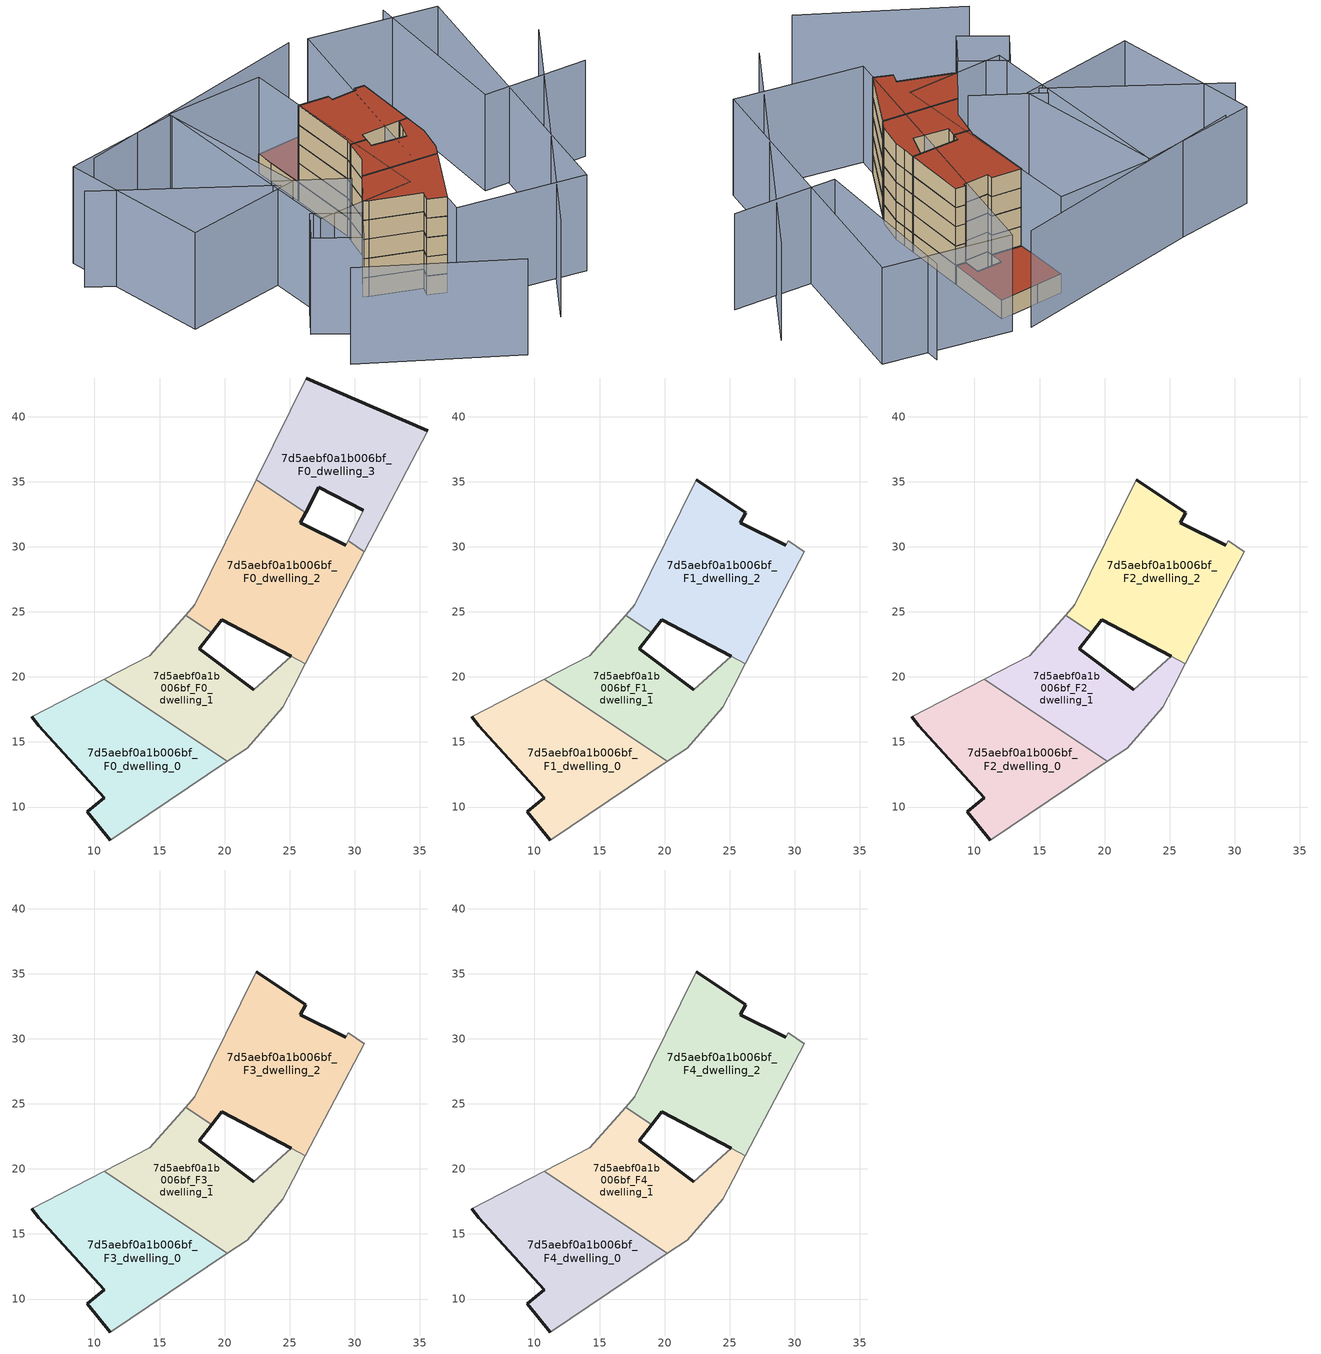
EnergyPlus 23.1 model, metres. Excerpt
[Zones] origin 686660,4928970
7d5aebf0a1b006bf_F0_dwelling_0
 floor ground (EU_floor_Construction): 20.22,13.51 10.77,19.82 5.16,16.94 5.72,16.26 10.73,10.72 9.44,9.65 11.2,7.47 z0
 wall outside (EU_wall_Construction): 11.2,7.47 9.44,9.65 10.73,10.72 5.72,16.26 5.16,16.94 z0:3
 wall adiabatic (EU_wall_Construction): 5.16,16.94 10.77,19.82 / 20.22,13.51 11.2,7.47 z0:3
 wall to 7d5aebf0a1b006bf_F0_dwelling_1 (EU_wall_Construction): 10.77,19.82 20.22,13.51 z0:3
7d5aebf0a1b006bf_F0_dwelling_1
 floor ground (EU_floor_Construction): 24.46,17.67 25.28,19.22 26.21,21 25.11,21.58 23.67,20.3 22.23,19.02 18.04,22.17 19.01,23.41 17.01,24.75 14.25,21.62 10.77,19.82 20.22,13.51 21.73,14.52 z0
 wall outside (EU_wall_Construction): 19.01,23.41 18.04,22.17 22.23,19.02 z0:3
 wall adiabatic (EU_wall_Construction): 22.23,19.02 23.67,20.3 25.11,21.58 / 26.21,21 25.28,19.22 24.46,17.67 21.73,14.52 20.22,13.51 / 10.77,19.82 14.25,21.62 17.01,24.75 z0:3
 wall to 7d5aebf0a1b006bf_F0_dwelling_2 (EU_wall_Construction): 25.11,21.58 26.21,21 / 17.01,24.75 19.01,23.41 z0:3
7d5aebf0a1b006bf_F0_dwelling_2
 floor ground (EU_floor_Construction): 26.22,21 30.75,29.62 29.49,30.46 29.31,30.11 25.83,31.83 26.24,32.63 22.44,35.17 17.7,25.54 17.01,24.75 19.01,23.41 19.77,24.39 25.11,21.58 26.21,21 z0
 wall outside (EU_wall_Construction): 25.11,21.58 19.77,24.39 19.01,23.41 / 26.24,32.63 25.83,31.83 29.31,30.11 z0:3
 wall adiabatic (EU_wall_Construction): 17.01,24.75 17.7,25.54 22.44,35.17 / 29.31,30.11 29.49,30.46 / 30.75,29.62 26.22,21 26.21,21 z0:3
 wall to 7d5aebf0a1b006bf_F0_dwelling_3 (EU_wall_Construction): 22.44,35.17 26.24,32.63 / 29.49,30.46 30.75,29.62 z0:3
7d5aebf0a1b006bf_F0_dwelling_3
 floor ground (EU_floor_Construction): 30.75,29.62 35.63,38.92 30.01,41.36 26.27,42.97 25.03,40.46 22.44,35.17 26.24,32.63 27.23,34.57 30.67,32.82 29.49,30.46 z0
 wall outside (EU_wall_Construction): 30.67,32.82 27.23,34.57 26.24,32.63 / 26.27,42.97 30.01,41.36 35.63,38.92 z0:3
 wall adiabatic (EU_wall_Construction): 35.63,38.92 30.75,29.62 / 29.49,30.46 30.67,32.82 / 22.44,35.17 25.03,40.46 26.27,42.97 z0:3
 roof outside (EU_roof_Construction): 35.63,38.92 30.75,29.62 29.49,30.46 30.67,32.82 27.23,34.57 26.24,32.63 22.44,35.17 25.03,40.46 26.27,42.97 30.01,41.36 z3
7d5aebf0a1b006bf_F1_dwelling_0
 floor to 7d5aebf0a1b006bf_F0_dwelling_0 (EU_floor_Construction): 20.22,13.51 10.77,19.82 5.16,16.94 5.72,16.26 10.73,10.72 9.44,9.65 11.2,7.47 z3
 wall outside (EU_wall_Construction): 11.2,7.47 9.44,9.65 10.73,10.72 5.72,16.26 5.16,16.94 z3:6
 wall adiabatic (EU_wall_Construction): 5.16,16.94 10.77,19.82 / 20.22,13.51 11.2,7.47 z3:6
 wall to 7d5aebf0a1b006bf_F1_dwelling_1 (EU_wall_Construction): 10.77,19.82 20.22,13.51 z3:6
7d5aebf0a1b006bf_F1_dwelling_1
 floor to 7d5aebf0a1b006bf_F0_dwelling_1 (EU_floor_Construction): 24.46,17.67 25.28,19.22 26.21,21 25.11,21.58 22.23,19.02 18.04,22.17 19.01,23.41 17.01,24.75 14.25,21.62 10.77,19.82 20.22,13.51 21.73,14.52 z3
 wall outside (EU_wall_Construction): 19.01,23.41 18.04,22.17 22.23,19.02 z3:6
 wall adiabatic (EU_wall_Construction): 22.23,19.02 23.67,20.3 25.11,21.58 / 26.21,21 25.28,19.22 24.46,17.67 21.73,14.52 20.22,13.51 / 10.77,19.82 14.25,21.62 17.01,24.75 z3:6
 wall to 7d5aebf0a1b006bf_F1_dwelling_2 (EU_wall_Construction): 25.11,21.58 26.21,21 / 17.01,24.75 19.01,23.41 z3:6
7d5aebf0a1b006bf_F1_dwelling_2
 floor to 7d5aebf0a1b006bf_F0_dwelling_2 (EU_floor_Construction): 26.22,21 30.75,29.62 29.49,30.46 29.31,30.11 25.83,31.83 26.24,32.63 22.44,35.17 17.7,25.54 17.01,24.75 19.01,23.41 19.77,24.39 25.11,21.58 26.21,21 z3
 wall outside (EU_wall_Construction): 25.11,21.58 19.77,24.39 19.01,23.41 / 22.44,35.17 26.24,32.63 25.83,31.83 29.31,30.11 z3:6
 wall adiabatic (EU_wall_Construction): 17.01,24.75 17.7,25.54 22.44,35.17 / 29.31,30.11 29.49,30.46 30.75,29.62 26.22,21 26.21,21 z3:6
7d5aebf0a1b006bf_F2_dwelling_0
 floor to 7d5aebf0a1b006bf_F1_dwelling_0 (EU_floor_Construction): 20.22,13.51 10.77,19.82 5.16,16.94 5.72,16.26 10.73,10.72 9.44,9.65 11.2,7.47 z6
 wall outside (EU_wall_Construction): 11.2,7.47 9.44,9.65 10.73,10.72 5.72,16.26 5.16,16.94 z6:9
 wall adiabatic (EU_wall_Construction): 5.16,16.94 10.77,19.82 / 20.22,13.51 11.2,7.47 z6:9
 wall to 7d5aebf0a1b006bf_F2_dwelling_1 (EU_wall_Construction): 10.77,19.82 20.22,13.51 z6:9
7d5aebf0a1b006bf_F2_dwelling_1
 floor to 7d5aebf0a1b006bf_F1_dwelling_1 (EU_floor_Construction): 24.46,17.67 25.28,19.22 26.21,21 25.11,21.58 22.23,19.02 18.04,22.17 19.01,23.41 17.01,24.75 14.25,21.62 10.77,19.82 20.22,13.51 21.73,14.52 z6
 wall outside (EU_wall_Construction): 19.01,23.41 18.04,22.17 22.23,19.02 z6:9
 wall adiabatic (EU_wall_Construction): 22.23,19.02 23.67,20.3 25.11,21.58 / 26.21,21 25.28,19.22 24.46,17.67 21.73,14.52 20.22,13.51 / 10.77,19.82 14.25,21.62 17.01,24.75 z6:9
 wall to 7d5aebf0a1b006bf_F2_dwelling_2 (EU_wall_Construction): 25.11,21.58 26.21,21 / 17.01,24.75 19.01,23.41 z6:9
7d5aebf0a1b006bf_F2_dwelling_2
 floor to 7d5aebf0a1b006bf_F1_dwelling_2 (EU_floor_Construction): 26.22,21 30.75,29.62 29.49,30.46 29.31,30.11 25.83,31.83 26.24,32.63 22.44,35.17 17.7,25.54 17.01,24.75 19.01,23.41 19.77,24.39 25.11,21.58 26.21,21 z6
 wall outside (EU_wall_Construction): 25.11,21.58 19.77,24.39 19.01,23.41 / 22.44,35.17 26.24,32.63 25.83,31.83 29.31,30.11 z6:9
 wall adiabatic (EU_wall_Construction): 17.01,24.75 17.7,25.54 22.44,35.17 / 29.31,30.11 29.49,30.46 30.75,29.62 26.22,21 26.21,21 z6:9
7d5aebf0a1b006bf_F3_dwelling_0
 floor to 7d5aebf0a1b006bf_F2_dwelling_0 (EU_floor_Construction): 20.22,13.51 10.77,19.82 5.16,16.94 5.72,16.26 10.73,10.72 9.44,9.65 11.2,7.47 z9
 wall outside (EU_wall_Construction): 11.2,7.47 9.44,9.65 10.73,10.72 5.72,16.26 5.16,16.94 z9:12
 wall adiabatic (EU_wall_Construction): 5.16,16.94 10.77,19.82 / 20.22,13.51 11.2,7.47 z9:12
 wall to 7d5aebf0a1b006bf_F3_dwelling_1 (EU_wall_Construction): 10.77,19.82 20.22,13.51 z9:12
7d5aebf0a1b006bf_F3_dwelling_1
 floor to 7d5aebf0a1b006bf_F2_dwelling_1 (EU_floor_Construction): 24.46,17.67 25.28,19.22 26.21,21 25.11,21.58 22.23,19.02 18.04,22.17 19.01,23.41 17.01,24.75 14.25,21.62 10.77,19.82 20.22,13.51 21.73,14.52 z9
 wall outside (EU_wall_Construction): 19.01,23.41 18.04,22.17 22.23,19.02 z9:12
 wall adiabatic (EU_wall_Construction): 22.23,19.02 23.67,20.3 25.11,21.58 / 26.21,21 25.28,19.22 24.46,17.67 21.73,14.52 20.22,13.51 / 10.77,19.82 14.25,21.62 17.01,24.75 z9:12
 wall to 7d5aebf0a1b006bf_F3_dwelling_2 (EU_wall_Construction): 25.11,21.58 26.21,21 / 17.01,24.75 19.01,23.41 z9:12
7d5aebf0a1b006bf_F3_dwelling_2
 floor to 7d5aebf0a1b006bf_F2_dwelling_2 (EU_floor_Construction): 26.22,21 30.75,29.62 29.49,30.46 29.31,30.11 25.83,31.83 26.24,32.63 22.44,35.17 17.7,25.54 17.01,24.75 19.01,23.41 19.77,24.39 25.11,21.58 26.21,21 z9
 wall outside (EU_wall_Construction): 25.11,21.58 19.77,24.39 19.01,23.41 / 22.44,35.17 26.24,32.63 25.83,31.83 29.31,30.11 z9:12
 wall adiabatic (EU_wall_Construction): 17.01,24.75 17.7,25.54 22.44,35.17 / 29.31,30.11 29.49,30.46 30.75,29.62 26.22,21 26.21,21 z9:12
7d5aebf0a1b006bf_F4_dwelling_0
 floor to 7d5aebf0a1b006bf_F3_dwelling_0 (EU_floor_Construction): 20.22,13.51 10.77,19.82 5.16,16.94 5.72,16.26 10.73,10.72 9.44,9.65 11.2,7.47 z12
 wall outside (EU_wall_Construction): 11.2,7.47 9.44,9.65 10.73,10.72 5.72,16.26 5.16,16.94 z12:15
 wall adiabatic (EU_wall_Construction): 5.16,16.94 10.77,19.82 / 20.22,13.51 11.2,7.47 z12:15
 wall to 7d5aebf0a1b006bf_F4_dwelling_1 (EU_wall_Construction): 10.77,19.82 20.22,13.51 z12:15
 roof outside (EU_roof_Construction): 20.22,13.51 11.2,7.47 9.44,9.65 10.73,10.72 5.72,16.26 5.16,16.94 10.77,19.82 z15
7d5aebf0a1b006bf_F4_dwelling_1
 floor to 7d5aebf0a1b006bf_F3_dwelling_1 (EU_floor_Construction): 24.46,17.67 25.28,19.22 26.21,21 25.11,21.58 22.23,19.02 18.04,22.17 19.01,23.41 17.01,24.75 14.25,21.62 10.77,19.82 20.22,13.51 21.73,14.52 z12
 wall outside (EU_wall_Construction): 19.01,23.41 18.04,22.17 22.23,19.02 z12:15
 wall adiabatic (EU_wall_Construction): 22.23,19.02 23.67,20.3 25.11,21.58 / 26.21,21 25.28,19.22 24.46,17.67 21.73,14.52 20.22,13.51 / 10.77,19.82 14.25,21.62 17.01,24.75 z12:15
 wall to 7d5aebf0a1b006bf_F4_dwelling_2 (EU_wall_Construction): 25.11,21.58 26.21,21 / 17.01,24.75 19.01,23.41 z12:15
 roof outside (EU_roof_Construction): 25.11,21.58 26.21,21 25.28,19.22 24.46,17.67 21.73,14.52 20.22,13.51 10.77,19.82 14.25,21.62 17.01,24.75 19.01,23.41 18.04,22.17 22.23,19.02 23.67,20.3 z15
7d5aebf0a1b006bf_F4_dwelling_2
 floor to 7d5aebf0a1b006bf_F3_dwelling_2 (EU_floor_Construction): 26.22,21 30.75,29.62 29.49,30.46 29.31,30.11 25.83,31.83 26.24,32.63 22.44,35.17 17.7,25.54 17.01,24.75 19.01,23.41 19.77,24.39 25.11,21.58 26.21,21 z12
 wall outside (EU_wall_Construction): 25.11,21.58 19.77,24.39 19.01,23.41 / 22.44,35.17 26.24,32.63 25.83,31.83 29.31,30.11 z12:15
 wall adiabatic (EU_wall_Construction): 17.01,24.75 17.7,25.54 22.44,35.17 / 29.31,30.11 29.49,30.46 30.75,29.62 26.22,21 26.21,21 z12:15
 roof outside (EU_roof_Construction): 29.49,30.46 30.75,29.62 26.22,21 26.21,21 25.11,21.58 19.77,24.39 19.01,23.41 17.01,24.75 17.7,25.54 22.44,35.17 26.24,32.63 25.83,31.83 29.31,30.11 z15
shading: -10.16,10.93 2.35,-8.89 / 4.21,29.86 9.62,20.8 / -9.13,50.77 3.77,28.35 / 12.66,-8.55 53.31,15.25 / 49.43,6.4 35.88,14.34 / 35.88,14.34 48.42,35.74 / 35.58,43.23 -1.38,53.28 / -0.68,21.82 2.64,15.71 / 2.64,15.71 -2.72,12.79 / -2.72,12.79 -6.04,18.9 / -6.04,18.9 -0.68,21.82 / -11.73,33.1 -4.49,54.82 / -4.49,54.82 12.67,49.1 / 12.67,49.1 5.43,27.38 / 5.43,27.38 -11.73,33.1 / 9.41,5.15 37.58,41.42 / 37.58,41.42 52.56,29.78 / 52.56,29.78 24.38,-6.48 / 24.38,-6.48 9.41,5.15 / -1.14,19.92 12.81,49.35 / 12.81,49.35 26.27,42.98 / 26.27,42.98 12.33,13.54 / 12.33,13.54 -1.14,19.92 z0:15
[Building]
EU S2 Campaign: North Axis=0; Terrain=City; Solar Distribution=FullExterior
[Site:Location]
Bologna: Latitude=44.5; Longitude=11.25; Time Zone=1; Elevation=37
[SizingPeriod:WeatherFileDays]
AnnualSizingPeriod: Begin Month=1; Begin Day of Month=1; End Month=12; End Day of Month=31; Day of Week for Start Day=Monday; Use Weather File Daylight Saving Period=No; Use Weather File Rain and Snow Indicators=No
[MATERIAL]
EU_InternalMass_Material: Roughness=MediumRough; Thickness=0.1; Conductivity=1; Density=1800; Specific Heat=900; Thermal Absorptance=0.9; Solar Absorptance=0.7; Visible Absorptance=0.7
[MATERIAL:NOMASS] Roughness=MediumRough; Thermal Absorptance=0.9; Solar Absorptance=0.7; Visible Absorptance=0.7
Name | Thermal Resistance
EU_wall_NoMass | 0.905828
EU_roof_NoMass | 0.37593
EU_floor_NoMass | 0.67114
[CONSTRUCTION]
EU_wall_Construction: EU_wall_NoMass
EU_roof_Construction: EU_roof_NoMass
EU_floor_Construction: EU_floor_NoMass
EU_InternalMass_Construction: EU_InternalMass_Material
[ZONE] Type=1; Multiplier=1; Ceiling Height=autocalculate; Floor Area=autocalculate; Part of Total Floor Area=Yes
Name | Volume
7d5aebf0a1b006bf_F0_dwelling_0; 7d5aebf0a1b006bf_F1_dwelling_0; 7d5aebf0a1b006bf_F2_dwelling_0; 7d5aebf0a1b006bf_F3_dwelling_0; 7d5aebf0a1b006bf_F4_dwelling_0 | 261.586
7d5aebf0a1b006bf_F0_dwelling_1; 7d5aebf0a1b006bf_F1_dwelling_1; 7d5aebf0a1b006bf_F2_dwelling_1; 7d5aebf0a1b006bf_F3_dwelling_1; 7d5aebf0a1b006bf_F4_dwelling_1 | 221.558
7d5aebf0a1b006bf_F0_dwelling_2 | 301.637
7d5aebf0a1b006bf_F1_dwelling_2; 7d5aebf0a1b006bf_F2_dwelling_2; 7d5aebf0a1b006bf_F3_dwelling_2; 7d5aebf0a1b006bf_F4_dwelling_2 | 301.636
7d5aebf0a1b006bf_F0_dwelling_3 | 261.576
[INTERNALMASS] Construction=EU_InternalMass_Construction
Name | Zone or ZoneList | Surface Area
7d5aebf0a1b006bf_F0_dwelling_0_EU_InternalMass | 7d5aebf0a1b006bf_F0_dwelling_0 | 87.1951
7d5aebf0a1b006bf_F0_dwelling_1_EU_InternalMass | 7d5aebf0a1b006bf_F0_dwelling_1 | 73.8525
7d5aebf0a1b006bf_F0_dwelling_2_EU_InternalMass | 7d5aebf0a1b006bf_F0_dwelling_2 | 100.546
7d5aebf0a1b006bf_F0_dwelling_3_EU_InternalMass | 7d5aebf0a1b006bf_F0_dwelling_3 | 87.1926
7d5aebf0a1b006bf_F1_dwelling_0_EU_InternalMass | 7d5aebf0a1b006bf_F1_dwelling_0 | 161.046
7d5aebf0a1b006bf_F1_dwelling_1_EU_InternalMass | 7d5aebf0a1b006bf_F1_dwelling_1 | 105.813
7d5aebf0a1b006bf_F1_dwelling_2_EU_InternalMass | 7d5aebf0a1b006bf_F1_dwelling_2 | 81.9237
7d5aebf0a1b006bf_F2_dwelling_0_EU_InternalMass | 7d5aebf0a1b006bf_F2_dwelling_0 | 161.046
7d5aebf0a1b006bf_F2_dwelling_1_EU_InternalMass | 7d5aebf0a1b006bf_F2_dwelling_1 | 105.813
7d5aebf0a1b006bf_F2_dwelling_2_EU_InternalMass | 7d5aebf0a1b006bf_F2_dwelling_2 | 81.9237
7d5aebf0a1b006bf_F3_dwelling_0_EU_InternalMass | 7d5aebf0a1b006bf_F3_dwelling_0 | 161.046
7d5aebf0a1b006bf_F3_dwelling_1_EU_InternalMass | 7d5aebf0a1b006bf_F3_dwelling_1 | 105.813
7d5aebf0a1b006bf_F3_dwelling_2_EU_InternalMass | 7d5aebf0a1b006bf_F3_dwelling_2 | 81.9237
7d5aebf0a1b006bf_F4_dwelling_0_EU_InternalMass | 7d5aebf0a1b006bf_F4_dwelling_0 | 161.046
7d5aebf0a1b006bf_F4_dwelling_1_EU_InternalMass | 7d5aebf0a1b006bf_F4_dwelling_1 | 105.813
7d5aebf0a1b006bf_F4_dwelling_2_EU_InternalMass | 7d5aebf0a1b006bf_F4_dwelling_2 | 81.9237
[OTHEREQUIPMENT] Fuel Type=Electricity; Design Level Calculation Method=Watts/Area; Power per Zone Floor Area=1; Fraction Latent=0; Fraction Radiant=0; Fraction Lost=0; Carbon Dioxide Generation Rate=0; EndUse Subcategory=EU_Step8_InternalGains
Name | Zone or ZoneList or Space or SpaceList | Schedule
EU_Step8_InternalGain_7d5aebf0a1b006bf_F0_dwelling_0_f000 | 7d5aebf0a1b006bf_F0_dwelling_0 | EU_Step8_GainSchedule_7d5aebf0a1b006bf_F0_dwelling_0_f000
EU_Step8_InternalGain_7d5aebf0a1b006bf_F0_dwelling_1_f000 | 7d5aebf0a1b006bf_F0_dwelling_1 | EU_Step8_GainSchedule_7d5aebf0a1b006bf_F0_dwelling_1_f000
EU_Step8_InternalGain_7d5aebf0a1b006bf_F0_dwelling_2_f000 | 7d5aebf0a1b006bf_F0_dwelling_2 | EU_Step8_GainSchedule_7d5aebf0a1b006bf_F0_dwelling_2_f000
EU_Step8_InternalGain_7d5aebf0a1b006bf_F0_dwelling_3_f000 | 7d5aebf0a1b006bf_F0_dwelling_3 | EU_Step8_GainSchedule_7d5aebf0a1b006bf_F0_dwelling_3_f000
EU_Step8_InternalGain_7d5aebf0a1b006bf_F1_dwelling_0_f000 | 7d5aebf0a1b006bf_F1_dwelling_0 | EU_Step8_GainSchedule_7d5aebf0a1b006bf_F1_dwelling_0_f000
EU_Step8_InternalGain_7d5aebf0a1b006bf_F1_dwelling_1_f000 | 7d5aebf0a1b006bf_F1_dwelling_1 | EU_Step8_GainSchedule_7d5aebf0a1b006bf_F1_dwelling_1_f000
EU_Step8_InternalGain_7d5aebf0a1b006bf_F1_dwelling_2_f000 | 7d5aebf0a1b006bf_F1_dwelling_2 | EU_Step8_GainSchedule_7d5aebf0a1b006bf_F1_dwelling_2_f000
EU_Step8_InternalGain_7d5aebf0a1b006bf_F2_dwelling_0_f000 | 7d5aebf0a1b006bf_F2_dwelling_0 | EU_Step8_GainSchedule_7d5aebf0a1b006bf_F2_dwelling_0_f000
EU_Step8_InternalGain_7d5aebf0a1b006bf_F2_dwelling_1_f000 | 7d5aebf0a1b006bf_F2_dwelling_1 | EU_Step8_GainSchedule_7d5aebf0a1b006bf_F2_dwelling_1_f000
EU_Step8_InternalGain_7d5aebf0a1b006bf_F2_dwelling_2_f000 | 7d5aebf0a1b006bf_F2_dwelling_2 | EU_Step8_GainSchedule_7d5aebf0a1b006bf_F2_dwelling_2_f000
EU_Step8_InternalGain_7d5aebf0a1b006bf_F3_dwelling_0_f000 | 7d5aebf0a1b006bf_F3_dwelling_0 | EU_Step8_GainSchedule_7d5aebf0a1b006bf_F3_dwelling_0_f000
EU_Step8_InternalGain_7d5aebf0a1b006bf_F3_dwelling_1_f000 | 7d5aebf0a1b006bf_F3_dwelling_1 | EU_Step8_GainSchedule_7d5aebf0a1b006bf_F3_dwelling_1_f000
EU_Step8_InternalGain_7d5aebf0a1b006bf_F3_dwelling_2_f000 | 7d5aebf0a1b006bf_F3_dwelling_2 | EU_Step8_GainSchedule_7d5aebf0a1b006bf_F3_dwelling_2_f000
EU_Step8_InternalGain_7d5aebf0a1b006bf_F4_dwelling_0_f000 | 7d5aebf0a1b006bf_F4_dwelling_0 | EU_Step8_GainSchedule_7d5aebf0a1b006bf_F4_dwelling_0_f000
EU_Step8_InternalGain_7d5aebf0a1b006bf_F4_dwelling_1_f000 | 7d5aebf0a1b006bf_F4_dwelling_1 | EU_Step8_GainSchedule_7d5aebf0a1b006bf_F4_dwelling_1_f000
EU_Step8_InternalGain_7d5aebf0a1b006bf_F4_dwelling_2_f000 | 7d5aebf0a1b006bf_F4_dwelling_2 | EU_Step8_GainSchedule_7d5aebf0a1b006bf_F4_dwelling_2_f000
[ZONEVENTILATION:DESIGNFLOWRATE] Schedule=EU_AlwaysOn; Design Flow Rate Calculation Method=AirChanges/Hour; Air Changes per Hour=0.73129; Ventilation Type=Natural; Fan Pressure Rise=0; Fan Total Efficiency=1; Constant Term Coefficient=1; Temperature Term Coefficient=0; Velocity Term Coefficient=0; Velocity Squared Term Coefficient=0; Minimum Indoor Temperature=-100; Maximum Indoor Temperature=100; Delta Temperature=-100; Minimum Outdoor Temperature=-100; Maximum Outdoor Temperature=100; Maximum Wind Speed=40
Name | Zone or ZoneList or Space or SpaceList
EU_ConstantAir_7d5aebf0a1b006bf_F0_dwelling_0 | 7d5aebf0a1b006bf_F0_dwelling_0
EU_ConstantAir_7d5aebf0a1b006bf_F0_dwelling_1 | 7d5aebf0a1b006bf_F0_dwelling_1
EU_ConstantAir_7d5aebf0a1b006bf_F0_dwelling_2 | 7d5aebf0a1b006bf_F0_dwelling_2
EU_ConstantAir_7d5aebf0a1b006bf_F0_dwelling_3 | 7d5aebf0a1b006bf_F0_dwelling_3
EU_ConstantAir_7d5aebf0a1b006bf_F1_dwelling_0 | 7d5aebf0a1b006bf_F1_dwelling_0
EU_ConstantAir_7d5aebf0a1b006bf_F1_dwelling_1 | 7d5aebf0a1b006bf_F1_dwelling_1
EU_ConstantAir_7d5aebf0a1b006bf_F1_dwelling_2 | 7d5aebf0a1b006bf_F1_dwelling_2
EU_ConstantAir_7d5aebf0a1b006bf_F2_dwelling_0 | 7d5aebf0a1b006bf_F2_dwelling_0
EU_ConstantAir_7d5aebf0a1b006bf_F2_dwelling_1 | 7d5aebf0a1b006bf_F2_dwelling_1
EU_ConstantAir_7d5aebf0a1b006bf_F2_dwelling_2 | 7d5aebf0a1b006bf_F2_dwelling_2
EU_ConstantAir_7d5aebf0a1b006bf_F3_dwelling_0 | 7d5aebf0a1b006bf_F3_dwelling_0
EU_ConstantAir_7d5aebf0a1b006bf_F3_dwelling_1 | 7d5aebf0a1b006bf_F3_dwelling_1
EU_ConstantAir_7d5aebf0a1b006bf_F3_dwelling_2 | 7d5aebf0a1b006bf_F3_dwelling_2
EU_ConstantAir_7d5aebf0a1b006bf_F4_dwelling_0 | 7d5aebf0a1b006bf_F4_dwelling_0
EU_ConstantAir_7d5aebf0a1b006bf_F4_dwelling_1 | 7d5aebf0a1b006bf_F4_dwelling_1
EU_ConstantAir_7d5aebf0a1b006bf_F4_dwelling_2 | 7d5aebf0a1b006bf_F4_dwelling_2
[HVACTEMPLATE:THERMOSTAT] Constant Heating Setpoint=20; Constant Cooling Setpoint=50
EU_HeatOnly_7d5aebf0a1b006bf_F0_dwelling_0; EU_HeatOnly_7d5aebf0a1b006bf_F0_dwelling_1; EU_HeatOnly_7d5aebf0a1b006bf_F0_dwelling_2; EU_HeatOnly_7d5aebf0a1b006bf_F0_dwelling_3; EU_HeatOnly_7d5aebf0a1b006bf_F1_dwelling_0; EU_HeatOnly_7d5aebf0a1b006bf_F1_dwelling_1; EU_HeatOnly_7d5aebf0a1b006bf_F1_dwelling_2; EU_HeatOnly_7d5aebf0a1b006bf_F2_dwelling_0; EU_HeatOnly_7d5aebf0a1b006bf_F2_dwelling_1; EU_HeatOnly_7d5aebf0a1b006bf_F2_dwelling_2; EU_HeatOnly_7d5aebf0a1b006bf_F3_dwelling_0; EU_HeatOnly_7d5aebf0a1b006bf_F3_dwelling_1; EU_HeatOnly_7d5aebf0a1b006bf_F3_dwelling_2; EU_HeatOnly_7d5aebf0a1b006bf_F4_dwelling_0; EU_HeatOnly_7d5aebf0a1b006bf_F4_dwelling_1; EU_HeatOnly_7d5aebf0a1b006bf_F4_dwelling_2
[HVACTEMPLATE:ZONE:IDEALLOADSAIRSYSTEM] System Availability Schedule=EU_AlwaysOn; Maximum Heating Supply Air Temperature=50; Minimum Cooling Supply Air Temperature=13; Maximum Heating Supply Air Humidity Ratio=0.0156; Minimum Cooling Supply Air Humidity Ratio=0.0077; Heating Limit=NoLimit; Cooling Limit=NoLimit; Heating Availability Schedule=EU_AlwaysOn; Cooling Availability Schedule=EU_CoolingOff; Dehumidification Control Type=ConstantSensibleHeatRatio; Cooling Sensible Heat Ratio=0.7; Dehumidification Setpoint=60; Humidification Control Type=None; Humidification Setpoint=30; Outdoor Air Method=None; Outdoor Air Flow Rate per Person=0.00944; Outdoor Air Flow Rate per Zone Floor Area=0; Outdoor Air Flow Rate per Zone=0; Demand Controlled Ventilation Type=None; Outdoor Air Economizer Type=NoEconomizer; Heat Recovery Type=None; Sensible Heat Recovery Effectiveness=0.7; Latent Heat Recovery Effectiveness=0.65
Name | Template Thermostat
7d5aebf0a1b006bf_F0_dwelling_0 | EU_HeatOnly_7d5aebf0a1b006bf_F0_dwelling_0
7d5aebf0a1b006bf_F0_dwelling_1 | EU_HeatOnly_7d5aebf0a1b006bf_F0_dwelling_1
7d5aebf0a1b006bf_F0_dwelling_2 | EU_HeatOnly_7d5aebf0a1b006bf_F0_dwelling_2
7d5aebf0a1b006bf_F0_dwelling_3 | EU_HeatOnly_7d5aebf0a1b006bf_F0_dwelling_3
7d5aebf0a1b006bf_F1_dwelling_0 | EU_HeatOnly_7d5aebf0a1b006bf_F1_dwelling_0
7d5aebf0a1b006bf_F1_dwelling_1 | EU_HeatOnly_7d5aebf0a1b006bf_F1_dwelling_1
7d5aebf0a1b006bf_F1_dwelling_2 | EU_HeatOnly_7d5aebf0a1b006bf_F1_dwelling_2
7d5aebf0a1b006bf_F2_dwelling_0 | EU_HeatOnly_7d5aebf0a1b006bf_F2_dwelling_0
7d5aebf0a1b006bf_F2_dwelling_1 | EU_HeatOnly_7d5aebf0a1b006bf_F2_dwelling_1
7d5aebf0a1b006bf_F2_dwelling_2 | EU_HeatOnly_7d5aebf0a1b006bf_F2_dwelling_2
7d5aebf0a1b006bf_F3_dwelling_0 | EU_HeatOnly_7d5aebf0a1b006bf_F3_dwelling_0
7d5aebf0a1b006bf_F3_dwelling_1 | EU_HeatOnly_7d5aebf0a1b006bf_F3_dwelling_1
7d5aebf0a1b006bf_F3_dwelling_2 | EU_HeatOnly_7d5aebf0a1b006bf_F3_dwelling_2
7d5aebf0a1b006bf_F4_dwelling_0 | EU_HeatOnly_7d5aebf0a1b006bf_F4_dwelling_0
7d5aebf0a1b006bf_F4_dwelling_1 | EU_HeatOnly_7d5aebf0a1b006bf_F4_dwelling_1
7d5aebf0a1b006bf_F4_dwelling_2 | EU_HeatOnly_7d5aebf0a1b006bf_F4_dwelling_2
[SIZING:ZONE] Zone Cooling Design Supply Air Temperature Input Method=SupplyAirTemperature; Zone Cooling Design Supply Air Temperature=13; Zone Heating Design Supply Air Temperature Input Method=SupplyAirTemperature; Zone Heating Design Supply Air Temperature=50; Zone Cooling Design Supply Air Humidity Ratio=0.008; Zone Heating Design Supply Air Humidity Ratio=0.008; Cooling Design Air Flow Method=DesignDay; Cooling Design Air Flow Rate=0; Cooling Minimum Air Flow per Zone Floor Area=0.000762; Cooling Minimum Air Flow=0; Cooling Minimum Air Flow Fraction=0.2; Heating Design Air Flow Method=DesignDay; Heating Design Air Flow Rate=0; Heating Maximum Air Flow per Zone Floor Area=0.002032; Heating Maximum Air Flow=0.141576; Heating Maximum Air Flow Fraction=0.3; Account for Dedicated Outdoor Air System=No; Dedicated Outdoor Air System Control Strategy=NeutralSupplyAir; Dedicated Outdoor Air Low Setpoint Temperature for Design=autosize; Dedicated Outdoor Air High Setpoint Temperature for Design=autosize; Zone Load Sizing Method=Sensible Load Only No Latent Load; Zone Latent Cooling Design Supply Air Humidity Ratio Input Method=HumidityRatioDifference; Zone Cooling Design Supply Air Humidity Ratio Difference=0.005; Zone Latent Heating Design Supply Air Humidity Ratio Input Method=HumidityRatioDifference; Zone Humidification Design Supply Air Humidity Ratio Difference=0.005
7d5aebf0a1b006bf_F0_dwelling_0; 7d5aebf0a1b006bf_F0_dwelling_1; 7d5aebf0a1b006bf_F0_dwelling_2; 7d5aebf0a1b006bf_F0_dwelling_3; 7d5aebf0a1b006bf_F1_dwelling_0; 7d5aebf0a1b006bf_F1_dwelling_1; 7d5aebf0a1b006bf_F1_dwelling_2; 7d5aebf0a1b006bf_F2_dwelling_0; 7d5aebf0a1b006bf_F2_dwelling_1; 7d5aebf0a1b006bf_F2_dwelling_2; 7d5aebf0a1b006bf_F3_dwelling_0; 7d5aebf0a1b006bf_F3_dwelling_1; 7d5aebf0a1b006bf_F3_dwelling_2; 7d5aebf0a1b006bf_F4_dwelling_0; 7d5aebf0a1b006bf_F4_dwelling_1; 7d5aebf0a1b006bf_F4_dwelling_2
[SCHEDULE:CONSTANT]
Name | Hourly Value
EU_AlwaysOn | 1
EU_CoolingOff | 0
[SCHEDULE:FILE] Column Number=1; Rows to Skip at Top=0; Number of Hours of Data=8760; Column Separator=Comma; Interpolate to Timestep=No; Minutes per Item=60; Adjust Schedule for Daylight Savings=Yes
Name | File
EU_Step8_GainSchedule_7d5aebf0a1b006bf_F0_dwelling_0_f000 | ../../schedules/7d5aebf0a1b006bf/7d5aebf0a1b006bf_F0_dwelling_0_f000_gain.csv
EU_Step8_GainSchedule_7d5aebf0a1b006bf_F0_dwelling_1_f000 | ../../schedules/7d5aebf0a1b006bf/7d5aebf0a1b006bf_F0_dwelling_1_f000_gain.csv
EU_Step8_GainSchedule_7d5aebf0a1b006bf_F0_dwelling_2_f000 | ../../schedules/7d5aebf0a1b006bf/7d5aebf0a1b006bf_F0_dwelling_2_f000_gain.csv
EU_Step8_GainSchedule_7d5aebf0a1b006bf_F0_dwelling_3_f000 | ../../schedules/7d5aebf0a1b006bf/7d5aebf0a1b006bf_F0_dwelling_3_f000_gain.csv
EU_Step8_GainSchedule_7d5aebf0a1b006bf_F1_dwelling_0_f000 | ../../schedules/7d5aebf0a1b006bf/7d5aebf0a1b006bf_F1_dwelling_0_f000_gain.csv
EU_Step8_GainSchedule_7d5aebf0a1b006bf_F1_dwelling_1_f000 | ../../schedules/7d5aebf0a1b006bf/7d5aebf0a1b006bf_F1_dwelling_1_f000_gain.csv
EU_Step8_GainSchedule_7d5aebf0a1b006bf_F1_dwelling_2_f000 | ../../schedules/7d5aebf0a1b006bf/7d5aebf0a1b006bf_F1_dwelling_2_f000_gain.csv
EU_Step8_GainSchedule_7d5aebf0a1b006bf_F2_dwelling_0_f000 | ../../schedules/7d5aebf0a1b006bf/7d5aebf0a1b006bf_F2_dwelling_0_f000_gain.csv
EU_Step8_GainSchedule_7d5aebf0a1b006bf_F2_dwelling_1_f000 | ../../schedules/7d5aebf0a1b006bf/7d5aebf0a1b006bf_F2_dwelling_1_f000_gain.csv
EU_Step8_GainSchedule_7d5aebf0a1b006bf_F2_dwelling_2_f000 | ../../schedules/7d5aebf0a1b006bf/7d5aebf0a1b006bf_F2_dwelling_2_f000_gain.csv
EU_Step8_GainSchedule_7d5aebf0a1b006bf_F3_dwelling_0_f000 | ../../schedules/7d5aebf0a1b006bf/7d5aebf0a1b006bf_F3_dwelling_0_f000_gain.csv
EU_Step8_GainSchedule_7d5aebf0a1b006bf_F3_dwelling_1_f000 | ../../schedules/7d5aebf0a1b006bf/7d5aebf0a1b006bf_F3_dwelling_1_f000_gain.csv
EU_Step8_GainSchedule_7d5aebf0a1b006bf_F3_dwelling_2_f000 | ../../schedules/7d5aebf0a1b006bf/7d5aebf0a1b006bf_F3_dwelling_2_f000_gain.csv
EU_Step8_GainSchedule_7d5aebf0a1b006bf_F4_dwelling_0_f000 | ../../schedules/7d5aebf0a1b006bf/7d5aebf0a1b006bf_F4_dwelling_0_f000_gain.csv
EU_Step8_GainSchedule_7d5aebf0a1b006bf_F4_dwelling_1_f000 | ../../schedules/7d5aebf0a1b006bf/7d5aebf0a1b006bf_F4_dwelling_1_f000_gain.csv
EU_Step8_GainSchedule_7d5aebf0a1b006bf_F4_dwelling_2_f000 | ../../schedules/7d5aebf0a1b006bf/7d5aebf0a1b006bf_F4_dwelling_2_f000_gain.csv
